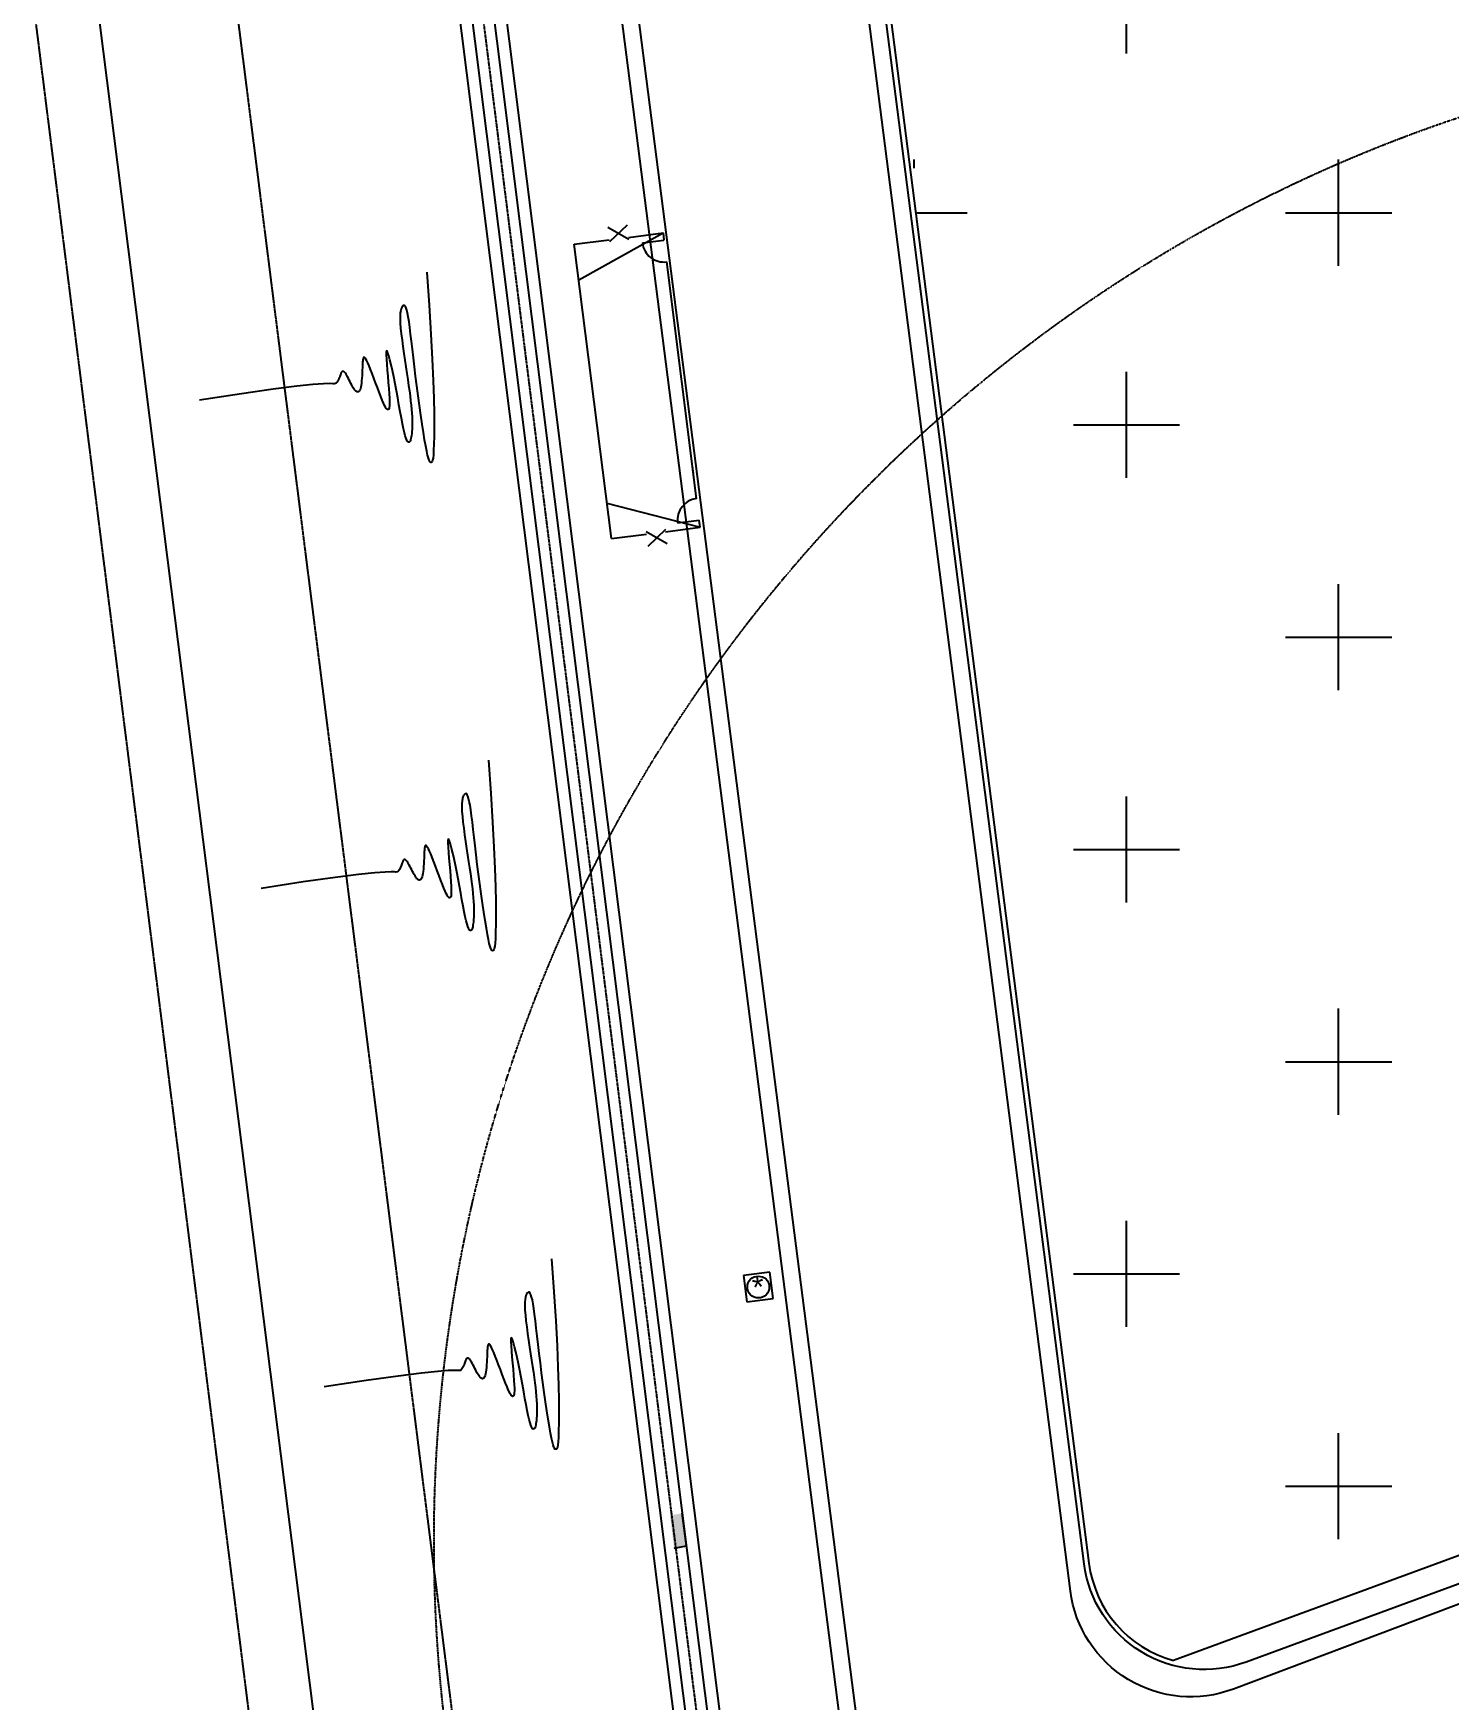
# Model space of a CAD drawing. Header units: inches. Extents: x 2621776591 to 2623670951, y 363331607 to 364354604.
# Drawn here: x 2622102899 to 2622161297, y 363897875 to 363966610 of the extents above; entities that cross this region are included whole.
import ezdxf
from ezdxf.enums import TextEntityAlignment as Align

# ---------------------------------------------------------------- set-up
doc = ezdxf.new("R2010")
doc.units = ezdxf.units.IN
doc.header["$MEASUREMENT"] = 0
for name, pattern in [('BORDERX2', [3.5, 1, -0.5, 1, -0.5, 0, -0.5]), ('CENTER', [2, 1.25, -0.25, 0.25, -0.25]), ('HIDDEN', [0.375, 0.25, -0.125])]:
    doc.linetypes.add(name, pattern=pattern)
for name, color, linetype in [('_PRD', 7, 'Continuous'), ('BREAKWATER', 2, 'Continuous'), ('DIM', 8, 'Continuous'), ('LTOWER', 2, 'Continuous'), ('PLAN', 2, 'Continuous')]:
    doc.layers.add(name, color=color, linetype=linetype)
doc.layers.add('CRANE', color=7, linetype='Continuous', true_color=0x7f3f7f)
doc.styles.get("Standard").update_dxf_attribs({"font": 'arial.ttf'})

# ---------------------------------------------------------------- blocks, each defined once
blk = doc.blocks.new('A$C3b4efab6')
at = {"layer": '_PRD', "color": 8, "ltscale": 20000}
for points in [[(-355257.7633175207, -226244.3114747803), (-379959.2728164322, -235557.2871990849, -0.4842149284489657), (-386682.5401287158, -231514.9137523298), (-399316.3825365594, -133023.7969119798)], [(-355341.4281921601, -225582.6318774095), (-379435.5553697292, -234446.0229643746, -0.4817360604354807), (-386121.1506221597, -230389.6190861396), (-398606.3673614492, -133057.160681857)]]:
    blk.add_lwpolyline(points, format="xyb", dxfattribs=at)
for points in [[(-372715.1646276531, -419784.8882967408), (-409334.2993487762, -134308.8344571027)], [(-372036.5576164504, -419573.4003172119), (-408624.2842171616, -134342.1984201323)]]:
    blk.add_lwpolyline(points, dxfattribs=at)
blk = doc.blocks.new('A$Cfe87a000')
h = blk.add_hatch()
h.set_pattern_fill('CROSS', color=190, scale=35000)
h.set_pattern_definition([(0, (-2621685475.420701, -364093291.0111886), (8750, 8750), [4375, -13125]), (90, (-2621683287.920701, -364095478.5111886), (-8749.999999999998, 8750), [4375, -13125])])
h.paths.add_polyline_path([(0, 0), (-30585.70621919632, -3867.354058802128), (-13078.13589572906, -140353.1592689753), (-8315.037514686584, -149577.6858572364), (-6733.474216461182, -162481.7347921729), (-8967.193749904633, -172401.3097907305), (3518.022995471954, -269733.7682422996, 0.3021229626917548), (7001.071998596191, -273749.6828084588), (33331.68333673477, -264063.5670123696)])
at = {"color": 190}
blk.add_line((33331.68333673477, -264063.5670123696), (7001.071998596191, -273749.6828084588), dxfattribs=at)
blk.add_lwpolyline([(0, 0), (-30585.70621919632, -3867.354058802128), (-13078.13589572906, -140353.1592689753), (-8315.037514686584, -149577.6858572364), (-6733.474216461182, -162481.7347921729), (-8967.193749904633, -172401.3097907305), (3518.022989273071, -269733.7681950331)], dxfattribs=at)
blk.add_arc((8279.302053928375, -269122.6575827003), 4800.336916713571, 187.3096376365269, 254.5570215462026, dxfattribs=at)

msp = doc.modelspace()

# ---------------------------------------------------------------- linework, layer by layer
at = {"layer": 'BREAKWATER'}
for p, q in [((2622158578.475818, 363548415.299224), (2622066132.948014, 364279522.2687336)), ((2622109539.491012, 364069272.8014625), (2622179145.217107, 363516827.7634751)), ((2622107654.375305, 364069035.4435347), (2622177260.089086, 363516590.5032253)), ((2622108150.458385, 364069097.9061472), (2622177756.16699, 363516653.0069324)), ((2622109043.407931, 364069210.3388498), (2622178649.139202, 363516765.2597681))]:
    msp.add_line(p, q, dxfattribs=at)
at = {"layer": 'BREAKWATER', "color": 9, "linetype": 'CENTER'}
msp.add_line((2622108596.933158, 364069154.1224985), (2622178202.653096, 363516709.1333502), dxfattribs=at)
at = {"layer": 'BREAKWATER'}
for points in [[(2622119123.191621, 363956770.7376254), (2622119219.213183, 363955404.853894), (2622119292.996156, 363954213.2611496), (2622119347.245484, 363953183.1505592), (2622119384.666109, 363952301.7132903), (2622119407.962972, 363951556.1405064), (2622119419.841016, 363950933.6233721), (2622119423.00518, 363950421.3530571), (2622119420.160412, 363950006.5207199), (2622119413.619794, 363949676.8265775), (2622119404.128969, 363949422.0070258), (2622119392.041728, 363949232.3075051), (2622119377.711861, 363949097.9734523), (2622119361.493155, 363949009.2503096), (2622119343.7394, 363948956.3835168), (2622119324.80438, 363948929.6185138), (2622119305.041887, 363948919.200743), (2622119284.64648, 363948917.9845458), (2622119263.175798, 363948929.2598529), (2622119240.028243, 363948958.9255003), (2622119214.602226, 363949012.8803239), (2622119186.296156, 363949097.0231592), (2622119154.508436, 363949217.2528387), (2622119118.637477, 363949379.4681925), (2622119078.081686, 363949589.568061), (2622119032.528377, 363949851.0603406), (2622118982.820491, 363950157.8891946), (2622118930.089888, 363950501.6078525), (2622118875.468412, 363950873.7695433), (2622118820.087912, 363951265.9274911), (2622118765.080245, 363951669.6349306), (2622118711.577262, 363952076.4450837), (2622118660.710809, 363952477.9111816), (2622118613.367832, 363952866.4319887), (2622118569.455603, 363953237.7883934), (2622118528.636497, 363953588.6068286), (2622118490.57288, 363953915.5137174), (2622118454.927122, 363954215.1354913), (2622118421.36159, 363954484.0985756), (2622118389.538655, 363954719.0293939), (2622118359.120681, 363954916.5543786), (2622118329.798372, 363955074.5276402), (2622118301.375769, 363955195.7140134), (2622118273.685247, 363955284.1060221), (2622118246.559169, 363955343.6961879), (2622118219.829917, 363955378.4770288), (2622118193.329861, 363955392.4410694), (2622118166.891373, 363955389.5808291), (2622118140.34683, 363955373.888828), (2622118113.768371, 363955348.1754133), (2622118088.187212, 363955310.5222317), (2622118064.874341, 363955257.8287582), (2622118045.100741, 363955186.9944589), (2622118030.137405, 363955094.9188069), (2622118021.255315, 363954978.5012758), (2622118019.725461, 363954834.6413406), (2622118026.81882, 363954660.2384657), (2622118043.325099, 363954453.7430265), (2622118068.108832, 363954219.8089819), (2622118099.553271, 363953964.6411836), (2622118136.041667, 363953694.4444941), (2622118175.957268, 363953415.4237685), (2622118217.683324, 363953133.7838659), (2622118259.603087, 363952855.7296396), (2622118300.099804, 363952587.4659528), (2622118337.80272, 363952334.0449798), (2622118372.32502, 363952095.9082025), (2622118403.525889, 363951872.3444244), (2622118431.264505, 363951662.6424495), (2622118455.400054, 363951466.0910822), (2622118475.791712, 363951281.9791264), (2622118492.298668, 363951109.5953866), (2622118504.780092, 363950948.2286631), (2622118513.187313, 363950797.2912889), (2622118517.840207, 363950656.6896991), (2622118519.150784, 363950526.4538494), (2622118517.531072, 363950406.6137097), (2622118513.393084, 363950297.1992378), (2622118507.148833, 363950198.2403939), (2622118499.21034, 363950109.7671399), (2622118489.989622, 363950031.8094431), (2622118479.821969, 363949964.3195691), (2622118468.735768, 363949906.9390473), (2622118456.682688, 363949859.2317191), (2622118443.61439, 363949820.7614186), (2622118429.482536, 363949791.0919909), (2622118414.238793, 363949769.7872705), (2622118397.834821, 363949756.4110986), (2622118380.222287, 363949750.5273129), (2622118361.299474, 363949752.457251), (2622118340.751164, 363949765.552252), (2622118318.208766, 363949793.9211508), (2622118293.303677, 363949841.6727901), (2622118265.667306, 363949912.9159992), (2622118234.931055, 363950011.7596185), (2622118200.726328, 363950142.3124891), (2622118162.684528, 363950308.6834401), (2622118120.594864, 363950513.0742756), (2622118074.877733, 363950750.0586364), (2622118026.111337, 363951012.3031254), (2622117974.873876, 363951292.474349), (2622117921.743553, 363951583.2389084), (2622117867.298565, 363951877.2634076), (2622117812.117115, 363952167.2144492), (2622117756.777405, 363952445.7586373), (2622117701.995082, 363952705.726465), (2622117649.035583, 363952940.6039821), (2622117599.301794, 363953144.0411233), (2622117554.196596, 363953309.6878217), (2622117515.122876, 363953431.1940173), (2622117483.48352, 363953502.2096485), (2622117460.681407, 363953516.3846466), (2622117448.119426, 363953467.3689511), (2622117446.590178, 363953352.166837), (2622117454.445118, 363953181.1999449), (2622117469.425436, 363952968.2442514), (2622117489.272297, 363952727.0757332), (2622117511.726888, 363952471.4703715), (2622117534.530384, 363952215.2041502), (2622117555.423961, 363951972.053035), (2622117572.148804, 363951755.7930151), (2622117582.93364, 363951577.1907875), (2622117587.957445, 363951434.9759623), (2622117587.886745, 363951324.8688707), (2622117583.388066, 363951242.5898367), (2622117575.127934, 363951183.8592026), (2622117563.772879, 363951144.3972917), (2622117549.989428, 363951119.9244372), (2622117534.444104, 363951106.1609686), (2622117517.527045, 363951100.0425102), (2622117498.522804, 363951103.3658511), (2622117476.439538, 363951119.1430765), (2622117450.285404, 363951150.3862624), (2622117419.068565, 363951200.1074886), (2622117381.797175, 363951271.3188401), (2622117337.479397, 363951367.0323968), (2622117285.123388, 363951490.2602397), (2622117224.286183, 363951642.2145601), (2622117156.720338, 363951816.9079959), (2622117084.727278, 363952006.5532909), (2622117010.608431, 363952203.3631898), (2622116936.665232, 363952399.5504428), (2622116865.199103, 363952587.3277956), (2622116798.511476, 363952758.9079924), (2622116738.903779, 363952906.5037807), (2622116688.13658, 363953024.1998641), (2622116645.807004, 363953113.5687807), (2622116610.971307, 363953178.0550147), (2622116582.685755, 363953221.1030687), (2622116560.006603, 363953246.1574258), (2622116541.990114, 363953256.6625831), (2622116527.692548, 363953256.0630325), (2622116516.170168, 363953247.8032674), (2622116506.594981, 363953234.5460582), (2622116498.601987, 363953215.8272982), (2622116491.941938, 363953190.4011621), (2622116486.365585, 363953157.0218265), (2622116481.623675, 363953114.4434616), (2622116477.466961, 363953061.420242), (2622116473.646189, 363952996.7063425), (2622116469.912109, 363952919.0559369), (2622116466.017303, 363952828.0371338), (2622116461.72167, 363952726.4737746), (2622116456.786938, 363952618.0036458), (2622116450.974833, 363952506.2645261), (2622116444.047087, 363952394.8941937), (2622116435.765429, 363952287.5304284), (2622116425.891584, 363952187.8110088), (2622116414.187284, 363952099.3737178), (2622116400.491112, 363952025.0638064), (2622116384.949074, 363951964.556406), (2622116367.784034, 363951916.7341189), (2622116349.21885, 363951880.4795554), (2622116329.476387, 363951854.6753127), (2622116308.779504, 363951838.2040016), (2622116287.351064, 363951829.9482213), (2622116265.413929, 363951828.7905793), (2622116243.116837, 363951833.8320047), (2622116220.312045, 363951845.0467684), (2622116196.777684, 363951862.6274562), (2622116172.291884, 363951886.7666672), (2622116146.632784, 363951917.6569944), (2622116119.578509, 363951955.4910284), (2622116090.907193, 363952000.4613643), (2622116060.396972, 363952052.7605965), (2622116027.963142, 363952112.1835443), (2622115994.069673, 363952176.933924), (2622115959.317705, 363952244.8176885), (2622115924.308372, 363952313.6407844), (2622115889.642819, 363952381.2091538), (2622115855.922179, 363952445.3287444), (2622115823.74759, 363952503.8055044), (2622115793.720189, 363952554.4453815), (2622115766.304879, 363952595.5507861), (2622115741.421628, 363952627.4099901), (2622115718.854169, 363952650.8077353), (2622115698.38623, 363952666.528754), (2622115679.801546, 363952675.3577883), (2622115662.883843, 363952678.079577), (2622115647.416859, 363952675.4788572), (2622115633.184324, 363952668.3403649), (2622115619.957804, 363952657.290559), (2622115607.460241, 363952642.3227922), (2622115595.402406, 363952623.2721259), (2622115583.495079, 363952599.9736291), (2622115571.449027, 363952572.2623688), (2622115558.97503, 363952539.9734155), (2622115545.783863, 363952502.9418313), (2622115531.586298, 363952461.0026882), (2622115516.009976, 363952414.4457065), (2622115498.350001, 363952365.3792328), (2622115477.818332, 363952316.3662621), (2622115453.626934, 363952269.9698008), (2622115424.987774, 363952228.7528459), (2622115391.112816, 363952195.2783916), (2622115351.214026, 363952172.1094445), (2622115304.503363, 363952161.8090011), (2622115240.732172, 363952164.2773525), (2622115111.809303, 363952168.7639529), (2622114860.182977, 363952161.855548), (2622114428.301418, 363952130.13888), (2622113758.61285, 363952060.200701), (2622112793.565502, 363951938.6277479), (2622111475.607595, 363951752.0067734), (2622109747.187352, 363951486.9245177)], [(2622121668.011942, 363936644.9844692), (2622121764.033504, 363935279.1007378), (2622121837.816477, 363934087.5079934), (2622121892.065805, 363933057.397403), (2622121929.48643, 363932175.9601341), (2622121952.783293, 363931430.3873503), (2622121964.661337, 363930807.8702159), (2622121967.825501, 363930295.5999009), (2622121964.980733, 363929880.7675637), (2622121958.440115, 363929551.0734214), (2622121948.94929, 363929296.2538696), (2622121936.86205, 363929106.5543489), (2622121922.532182, 363928972.2202961), (2622121906.313476, 363928883.4971534), (2622121888.559721, 363928830.6303607), (2622121869.624701, 363928803.8653576), (2622121849.862208, 363928793.4475868), (2622121829.466801, 363928792.2313896), (2622121807.996119, 363928803.5066968), (2622121784.848564, 363928833.1723441), (2622121759.422547, 363928887.1271677), (2622121731.116477, 363928971.270003), (2622121699.328757, 363929091.4996825), (2622121663.457798, 363929253.7150363), (2622121622.902007, 363929463.8149048), (2622121577.348698, 363929725.3071845), (2622121527.640812, 363930032.1360384), (2622121474.910209, 363930375.8546963), (2622121420.288733, 363930748.0163871), (2622121364.908233, 363931140.1743349), (2622121309.900567, 363931543.8817744), (2622121256.397583, 363931950.6919276), (2622121205.53113, 363932352.1580254), (2622121158.188153, 363932740.6788325), (2622121114.275924, 363933112.0352372), (2622121073.456818, 363933462.8536724), (2622121035.393201, 363933789.7605612), (2622120999.747443, 363934089.3823351), (2622120966.181911, 363934358.3454194), (2622120934.358976, 363934593.2762377), (2622120903.941002, 363934790.8012224), (2622120874.618693, 363934948.774484), (2622120846.19609, 363935069.9608572), (2622120818.505568, 363935158.3528659), (2622120791.37949, 363935217.9430317), (2622120764.650239, 363935252.7238727), (2622120738.150182, 363935266.6879132), (2622120711.711694, 363935263.827673), (2622120685.167151, 363935248.1356718), (2622120658.588692, 363935222.4222571), (2622120633.007533, 363935184.7690755), (2622120609.694662, 363935132.075602), (2622120589.921062, 363935061.2413027), (2622120574.957726, 363934969.1656507), (2622120566.075636, 363934852.7481196), (2622120564.545782, 363934708.8881844), (2622120571.639141, 363934534.4853095), (2622120588.14542, 363934327.9898703), (2622120612.929153, 363934094.0558257), (2622120644.373592, 363933838.8880274), (2622120680.861988, 363933568.6913379), (2622120720.777589, 363933289.6706123), (2622120762.503645, 363933008.0307097), (2622120804.423408, 363932729.9764834), (2622120844.920125, 363932461.7127966), (2622120882.623041, 363932208.2918236), (2622120917.145341, 363931970.1550463), (2622120948.34621, 363931746.5912682), (2622120976.084826, 363931536.8892933), (2622121000.220376, 363931340.337926), (2622121020.612033, 363931156.2259702), (2622121037.118989, 363930983.8422304), (2622121049.600413, 363930822.475507), (2622121058.007634, 363930671.5381327), (2622121062.660528, 363930530.9365429), (2622121063.971106, 363930400.7006932), (2622121062.351393, 363930280.8605536), (2622121058.213405, 363930171.4460816), (2622121051.969154, 363930072.4872377), (2622121044.030661, 363929984.0139837), (2622121034.809943, 363929906.0562869), (2622121024.64229, 363929838.5664129), (2622121013.556089, 363929781.1858911), (2622121001.503009, 363929733.478563), (2622120988.434711, 363929695.0082624), (2622120974.302857, 363929665.3388348), (2622120959.059114, 363929644.0341144), (2622120942.655142, 363929630.6579424), (2622120925.042608, 363929624.7741567), (2622120906.119795, 363929626.7040948), (2622120885.571486, 363929639.7990958), (2622120863.029087, 363929668.1679946), (2622120838.123998, 363929715.9196339), (2622120810.487628, 363929787.162843), (2622120779.751376, 363929886.0064623), (2622120745.546649, 363930016.5593329), (2622120707.504849, 363930182.9302839), (2622120665.415185, 363930387.3211194), (2622120619.698054, 363930624.3054802), (2622120570.931658, 363930886.5499693), (2622120519.694197, 363931166.7211928), (2622120466.563874, 363931457.4857522), (2622120412.118886, 363931751.5102515), (2622120356.937436, 363932041.461293), (2622120301.597726, 363932320.0054811), (2622120246.815403, 363932579.9733089), (2622120193.855905, 363932814.8508259), (2622120144.122115, 363933018.2879671), (2622120099.016917, 363933183.9346655), (2622120059.943197, 363933305.4408611), (2622120028.303841, 363933376.4564924), (2622120005.501728, 363933390.6314904), (2622119992.939747, 363933341.615795), (2622119991.4105, 363933226.4136809), (2622119999.26544, 363933055.4467887), (2622120014.245757, 363932842.4910952), (2622120034.092618, 363932601.3225771), (2622120056.547209, 363932345.7172153), (2622120079.350705, 363932089.450994), (2622120100.244282, 363931846.2998788), (2622120116.969125, 363931630.0398589), (2622120127.753962, 363931451.4376313), (2622120132.777766, 363931309.2228061), (2622120132.707066, 363931199.1157145), (2622120128.208387, 363931116.8366805), (2622120119.948255, 363931058.1060464), (2622120108.5932, 363931018.6441355), (2622120094.809749, 363930994.171281), (2622120079.264425, 363930980.4078124), (2622120062.347366, 363930974.289354), (2622120043.343125, 363930977.6126949), (2622120021.259859, 363930993.3899203), (2622119995.105725, 363931024.6331062), (2622119963.888886, 363931074.3543324), (2622119926.617496, 363931145.5656839), (2622119882.299718, 363931241.2792406), (2622119829.943709, 363931364.5070835), (2622119769.106504, 363931516.4614039), (2622119701.540659, 363931691.1548397), (2622119629.547599, 363931880.8001347), (2622119555.428752, 363932077.6100336), (2622119481.485553, 363932273.7972866), (2622119410.019424, 363932461.5746394), (2622119343.331797, 363932633.1548362), (2622119283.7241, 363932780.7506245), (2622119232.956902, 363932898.446708), (2622119190.627326, 363932987.8156245), (2622119155.791628, 363933052.3018585), (2622119127.506076, 363933095.3499125), (2622119104.826924, 363933120.4042696), (2622119086.810435, 363933130.9094269), (2622119072.512869, 363933130.3098763), (2622119060.990489, 363933122.0501112), (2622119051.415302, 363933108.7929021), (2622119043.422308, 363933090.074142), (2622119036.762259, 363933064.648006), (2622119031.185906, 363933031.2686703), (2622119026.443996, 363932988.6903054), (2622119022.287282, 363932935.6670858), (2622119018.46651, 363932870.9531863), (2622119014.73243, 363932793.3027807), (2622119010.837624, 363932702.2839776), (2622119006.541991, 363932600.7206184), (2622119001.607259, 363932492.2504897), (2622118995.795154, 363932380.5113699), (2622118988.867408, 363932269.1410375), (2622118980.58575, 363932161.7772722), (2622118970.711905, 363932062.0578526), (2622118959.007606, 363931973.6205616), (2622118945.311433, 363931899.3106502), (2622118929.769395, 363931838.8032498), (2622118912.604355, 363931790.9809628), (2622118894.039171, 363931754.7263992), (2622118874.296708, 363931728.9221565), (2622118853.599825, 363931712.4508454), (2622118832.171385, 363931704.1950651), (2622118810.23425, 363931703.0374231), (2622118787.937158, 363931708.0788485), (2622118765.132366, 363931719.2936122), (2622118741.598005, 363931736.8743001), (2622118717.112206, 363931761.0135111), (2622118691.453105, 363931791.9038382), (2622118664.39883, 363931829.7378722), (2622118635.727514, 363931874.7082081), (2622118605.217293, 363931927.0074403), (2622118572.783463, 363931986.4303881), (2622118538.889994, 363932051.1807678), (2622118504.138026, 363932119.0645323), (2622118469.128694, 363932187.8876282), (2622118434.46314, 363932255.4559976), (2622118400.7425, 363932319.5755882), (2622118368.567911, 363932378.0523483), (2622118338.54051, 363932428.6922253), (2622118311.1252, 363932469.79763), (2622118286.241949, 363932501.6568339), (2622118263.67449, 363932525.0545791), (2622118243.206552, 363932540.7755978), (2622118224.621867, 363932549.6046321), (2622118207.704165, 363932552.3264208), (2622118192.23718, 363932549.725701), (2622118178.004645, 363932542.5872087), (2622118164.778125, 363932531.5374028), (2622118152.280562, 363932516.569636), (2622118140.222727, 363932497.5189697), (2622118128.3154, 363932474.2204729), (2622118116.269348, 363932446.5092126), (2622118103.795352, 363932414.2202593), (2622118090.604184, 363932377.1886751), (2622118076.40662, 363932335.249532), (2622118060.830297, 363932288.6925503), (2622118043.170322, 363932239.6260766), (2622118022.638653, 363932190.613106), (2622117998.447255, 363932144.2166446), (2622117969.808095, 363932102.9996897), (2622117935.933137, 363932069.5252354), (2622117896.034348, 363932046.3562883), (2622117849.323684, 363932036.0558449), (2622117785.552493, 363932038.5241963), (2622117656.629624, 363932043.0107967), (2622117405.003298, 363932036.1023918), (2622116973.121739, 363932004.3857238), (2622116303.433171, 363931934.4475448), (2622115338.385823, 363931812.8745917), (2622114020.427916, 363931626.2536172), (2622112292.007673, 363931361.1713615)], [(2622124267.2022, 363916089.2457777), (2622124363.223763, 363914723.3620462), (2622124437.006735, 363913531.7693018), (2622124491.256063, 363912501.6587114), (2622124528.676688, 363911620.2214426), (2622124551.973551, 363910874.6486587), (2622124563.851595, 363910252.1315243), (2622124567.015759, 363909739.8612093), (2622124564.170991, 363909325.0288721), (2622124557.630373, 363908995.3347298), (2622124548.139548, 363908740.515178), (2622124536.052308, 363908550.8156573), (2622124521.72244, 363908416.4816045), (2622124505.503734, 363908327.7584618), (2622124487.749979, 363908274.8916691), (2622124468.814959, 363908248.1266661), (2622124449.052466, 363908237.7088952), (2622124428.657059, 363908236.492698), (2622124407.186377, 363908247.7680052), (2622124384.038822, 363908277.4336526), (2622124358.612805, 363908331.3884761), (2622124330.306735, 363908415.5313115), (2622124298.519015, 363908535.760991), (2622124262.648057, 363908697.9763447), (2622124222.092265, 363908908.0762132), (2622124176.538956, 363909169.5684929), (2622124126.83107, 363909476.3973469), (2622124074.100467, 363909820.1160048), (2622124019.478991, 363910192.2776955), (2622123964.098491, 363910584.4356434), (2622123909.090825, 363910988.1430829), (2622123855.587842, 363911394.953236), (2622123804.721388, 363911796.4193339), (2622123757.378411, 363912184.940141), (2622123713.466182, 363912556.2965456), (2622123672.647076, 363912907.1149808), (2622123634.583459, 363913234.0218697), (2622123598.937701, 363913533.6436435), (2622123565.372169, 363913802.6067278), (2622123533.549234, 363914037.5375462), (2622123503.13126, 363914235.0625308), (2622123473.808951, 363914393.0357924), (2622123445.386348, 363914514.2221656), (2622123417.695826, 363914602.6141744), (2622123390.569748, 363914662.2043402), (2622123363.840497, 363914696.9851811), (2622123337.34044, 363914710.9492216), (2622123310.901952, 363914708.0889814), (2622123284.357409, 363914692.3969802), (2622123257.77895, 363914666.6835656), (2622123232.197791, 363914629.0303839), (2622123208.88492, 363914576.3369104), (2622123189.11132, 363914505.5026112), (2622123174.147984, 363914413.4269592), (2622123165.265894, 363914297.009428), (2622123163.73604, 363914153.1494928), (2622123170.829399, 363913978.746618), (2622123187.335678, 363913772.2511787), (2622123212.119411, 363913538.3171341), (2622123243.56385, 363913283.1493358), (2622123280.052246, 363913012.9526464), (2622123319.967847, 363912733.9319207), (2622123361.693903, 363912452.2920182), (2622123403.613666, 363912174.2377918), (2622123444.110384, 363911905.9741051), (2622123481.813299, 363911652.5531321), (2622123516.335599, 363911414.4163547), (2622123547.536468, 363911190.8525767), (2622123575.275084, 363910981.1506017), (2622123599.410634, 363910784.5992345), (2622123619.802291, 363910600.4872786), (2622123636.309247, 363910428.1035389), (2622123648.790671, 363910266.7368154), (2622123657.197892, 363910115.7994412), (2622123661.850786, 363909975.1978514), (2622123663.161364, 363909844.9620016), (2622123661.541651, 363909725.121862), (2622123657.403663, 363909615.70739), (2622123651.159412, 363909516.7485461), (2622123643.220919, 363909428.2752922), (2622123634.000201, 363909350.3175954), (2622123623.832548, 363909282.8277213), (2622123612.746347, 363909225.4471995), (2622123600.693267, 363909177.7398714), (2622123587.624969, 363909139.2695708), (2622123573.493115, 363909109.6001432), (2622123558.249372, 363909088.2954228), (2622123541.8454, 363909074.9192508), (2622123524.232866, 363909069.0354651), (2622123505.310053, 363909070.9654033), (2622123484.761744, 363909084.0604042), (2622123462.219345, 363909112.4293031), (2622123437.314256, 363909160.1809424), (2622123409.677886, 363909231.4241514), (2622123378.941634, 363909330.2677708), (2622123344.736907, 363909460.8206413), (2622123306.695107, 363909627.1915923), (2622123264.605443, 363909831.5824278), (2622123218.888312, 363910068.5667886), (2622123170.121916, 363910330.8112777), (2622123118.884455, 363910610.9825012), (2622123065.754132, 363910901.7470607), (2622123011.309144, 363911195.7715599), (2622122956.127694, 363911485.7226014), (2622122900.787984, 363911764.2667896), (2622122846.005661, 363912024.2346173), (2622122793.046163, 363912259.1121343), (2622122743.312373, 363912462.5492755), (2622122698.207175, 363912628.1959739), (2622122659.133455, 363912749.7021695), (2622122627.494099, 363912820.7178008), (2622122604.691986, 363912834.8927988), (2622122592.130005, 363912785.8771034), (2622122590.600758, 363912670.6749893), (2622122598.455698, 363912499.7080972), (2622122613.436015, 363912286.7524037), (2622122633.282876, 363912045.5838855), (2622122655.737467, 363911789.9785237), (2622122678.540963, 363911533.7123024), (2622122699.43454, 363911290.5611872), (2622122716.159383, 363911074.3011673), (2622122726.94422, 363910895.6989397), (2622122731.968024, 363910753.4841145), (2622122731.897324, 363910643.3770229), (2622122727.398645, 363910561.0979889), (2622122719.138513, 363910502.3673549), (2622122707.783458, 363910462.905444), (2622122694.000007, 363910438.4325895), (2622122678.454683, 363910424.6691208), (2622122661.537624, 363910418.5506624), (2622122642.533383, 363910421.8740034), (2622122620.450117, 363910437.6512287), (2622122594.295983, 363910468.8944146), (2622122563.079144, 363910518.6156408), (2622122525.807754, 363910589.8269923), (2622122481.489976, 363910685.540549), (2622122429.133967, 363910808.7683919), (2622122368.296762, 363910960.7227123), (2622122300.730917, 363911135.4161481), (2622122228.737857, 363911325.0614432), (2622122154.61901, 363911521.871342), (2622122080.675811, 363911718.058595), (2622122009.209682, 363911905.8359478), (2622121942.522055, 363912077.4161447), (2622121882.914358, 363912225.0119329), (2622121832.14716, 363912342.7080164), (2622121789.817584, 363912432.0769329), (2622121754.981886, 363912496.5631669), (2622121726.696334, 363912539.611221), (2622121704.017182, 363912564.6655781), (2622121686.000693, 363912575.1707354), (2622121671.703127, 363912574.5711848), (2622121660.180747, 363912566.3114197), (2622121650.60556, 363912553.0542105), (2622121642.612566, 363912534.3354504), (2622121635.952518, 363912508.9093144), (2622121630.376164, 363912475.5299788), (2622121625.634254, 363912432.9516138), (2622121621.47754, 363912379.9283943), (2622121617.656768, 363912315.2144947), (2622121613.922688, 363912237.5640891), (2622121610.027882, 363912146.5452861), (2622121605.732249, 363912044.9819269), (2622121600.797517, 363911936.5117981), (2622121594.985412, 363911824.7726784), (2622121588.057666, 363911713.402346), (2622121579.776008, 363911606.0385807), (2622121569.902163, 363911506.3191611), (2622121558.197864, 363911417.88187), (2622121544.501691, 363911343.5719587), (2622121528.959653, 363911283.0645582), (2622121511.794613, 363911235.2422712), (2622121493.229429, 363911198.9877077), (2622121473.486966, 363911173.1834649), (2622121452.790083, 363911156.7121539), (2622121431.361643, 363911148.4563736), (2622121409.424508, 363911147.2987315), (2622121387.127416, 363911152.3401569), (2622121364.322624, 363911163.5549207), (2622121340.788263, 363911181.1356085), (2622121316.302464, 363911205.2748195), (2622121290.643363, 363911236.1651466), (2622121263.589088, 363911273.9991806), (2622121234.917772, 363911318.9695166), (2622121204.407551, 363911371.2687488), (2622121171.973721, 363911430.6916965), (2622121138.080252, 363911495.4420762), (2622121103.328284, 363911563.3258407), (2622121068.318952, 363911632.1489366), (2622121033.653399, 363911699.717306), (2622120999.932758, 363911763.8368966), (2622120967.758169, 363911822.3136567), (2622120937.730768, 363911872.9535337), (2622120910.315458, 363911914.0589384), (2622120885.432207, 363911945.9181424), (2622120862.864748, 363911969.3158875), (2622120842.39681, 363911985.0369062), (2622120823.812125, 363911993.8659406), (2622120806.894423, 363911996.5877293), (2622120791.427438, 363911993.9870094), (2622120777.194903, 363911986.8485171), (2622120763.968383, 363911975.7987112), (2622120751.47082, 363911960.8309444), (2622120739.412985, 363911941.7802781), (2622120727.505658, 363911918.4817813), (2622120715.459606, 363911890.770521), (2622120702.98561, 363911858.4815677), (2622120689.794442, 363911821.4499835), (2622120675.596878, 363911779.5108404), (2622120660.020555, 363911732.9538587), (2622120642.36058, 363911683.887385), (2622120621.828911, 363911634.8744144), (2622120597.637513, 363911588.4779531), (2622120568.998353, 363911547.2609981), (2622120535.123395, 363911513.7865438), (2622120495.224606, 363911490.6175967), (2622120448.513942, 363911480.3171533), (2622120384.742751, 363911482.7855047), (2622120255.819882, 363911487.2721052), (2622120004.193556, 363911480.3637003), (2622119572.311997, 363911448.6470322), (2622118902.623429, 363911378.7088532), (2622117937.576081, 363911257.1359001), (2622116619.618174, 363911070.5149256), (2622114891.197931, 363910805.4326699)]]:
    msp.add_lwpolyline(points, dxfattribs=at)
at = {"layer": 'CRANE', "color": 82, "linetype": 'HIDDEN', "ltscale": 3, "true_color": 0x33cc00}
for p, q in [((2622158060.91795, 363597831.1669577, -2.182787284255018e-08), (2622086091.067432, 364166859.7595192)), ((2622148949.009966, 363602565.6293573, -2.182787284255018e-08), (2622078044.98908, 364165119.1746463, -2.182787284255018e-08))]:
    msp.add_line(p, q, dxfattribs=at)
at = {"layer": 'CRANE', "color": 82, "linetype": 'BORDERX2', "true_color": 0x33cc00}
msp.add_circle((2622181319.124473, 363904427.4818222, -2.182787284255018e-08), 61900.01014620055, dxfattribs=at)
at = {"layer": 'LTOWER'}
for p, q in [((2622133270.183053, 363915542.6382222), (2622132175.195747, 363915404.6744767)), ((2622132175.195747, 363915404.6744767), (2622132313.159492, 363914309.6871711)), ((2622133408.146798, 363914447.6509165), (2622133270.183053, 363915542.6382222)), ((2622132313.159492, 363914309.6871711), (2622133408.146798, 363914447.6509165))]:
    msp.add_line(p, q, dxfattribs=at)
msp.add_circle((2622132791.67177, 363914926.1623073), 449.9999999999999, dxfattribs=at)
at = {"layer": 'PLAN'}
for p, q in [((2622127453.030161, 363958111.2812894), (2622126584.301067, 363958606.5688432)), ((2622127378.025713, 363958706.5747741), (2622126659.305515, 363958011.2753585)), ((2622125203.475993, 363957918.5585869), (2622126648.054847, 363958100.5693815)), ((2622126732.316662, 363945784.4930609), (2622125203.475993, 363957918.5585869)), ((2622125387.861928, 363956455.1287706), (2622128864.530922, 363958379.835944)), ((2622127441.779495, 363958200.5753124), (2622128864.530922, 363958379.835944)), ((2622128009.092944, 363957969.6823352), (2622128902.033146, 363958082.1892012)), ((2622128864.530922, 363958379.835944), (2622128902.033216, 363958082.1891735)), ((2622130243.362151, 363947436.3590954), (2622129014.540033, 363957189.2488397)), ((2622130113.887359, 363948464.2867983), (2622130076.385067, 363948761.9335683)), ((2622126547.930727, 363947247.9228762), (2622130393.371396, 363946245.7719734)), ((2622128970.620162, 363946066.5097855), (2622130393.371591, 363946245.7704166)), ((2622129462.928835, 363946430.9118684), (2622130355.869038, 363946543.4187348)), ((2622130393.371396, 363946245.7719734), (2622130355.869102, 363946543.418743)), ((2622126732.316662, 363945784.4930609), (2622128176.895517, 363945966.5038541)), ((2622129034.373899, 363945560.5106686), (2622128165.644805, 363946055.7982219)), ((2622128959.369452, 363946155.8041528), (2622128240.649253, 363945460.5047372))]:
    msp.add_line(p, q, dxfattribs=at)
at = {"layer": 'PLAN', "color": 7}
for p, q in [((2622129825.969944, 363904263.8049209), (2622129657.209936, 363905603.2152614)), ((2622129319.458827, 363904163.7989902), (2622129825.969944, 363904263.8049209))]:
    msp.add_line(p, q, dxfattribs=at)
at = {"layer": 'PLAN'}
for centre, start, end in [((2622128902.033166, 363958082.1890424), 187.1811691923346, 277.1812115593321), ((2622130355.869018, 363946543.4188936), 97.1812115593321, 187.181196298832)]:
    msp.add_arc(centre, 900.0000000611828, start, end, dxfattribs=at)
at = {"layer": 'PLAN', "color": 7}
msp.add_solid([(2622129657.209936, 363905603.2152614), (2622129150.698818, 363905503.2093303), (2622129825.969944, 363904263.8049209), (2622129319.458827, 363904163.7989902)], dxfattribs=at)

# ---------------------------------------------------------------- block references
at = {"color": 190}
msp.add_blockref('A$Cfe87a000', (2622142902.68605, 364173278.9383824), dxfattribs=at)
at = {"layer": 'DIM'}
msp.add_blockref('A$C3b4efab6', (2622532343.773451, 364133909.7426225), dxfattribs=at)

# ---------------------------------------------------------------- texts
at = {"layer": 'LTOWER'}
msp.add_text('*', height=900.9327281390304, rotation=7.181182531670496, dxfattribs=at).set_placement((2622132791.671771, 363914926.1623075), align=Align.MIDDLE)

doc.saveas('drawing.dxf')
